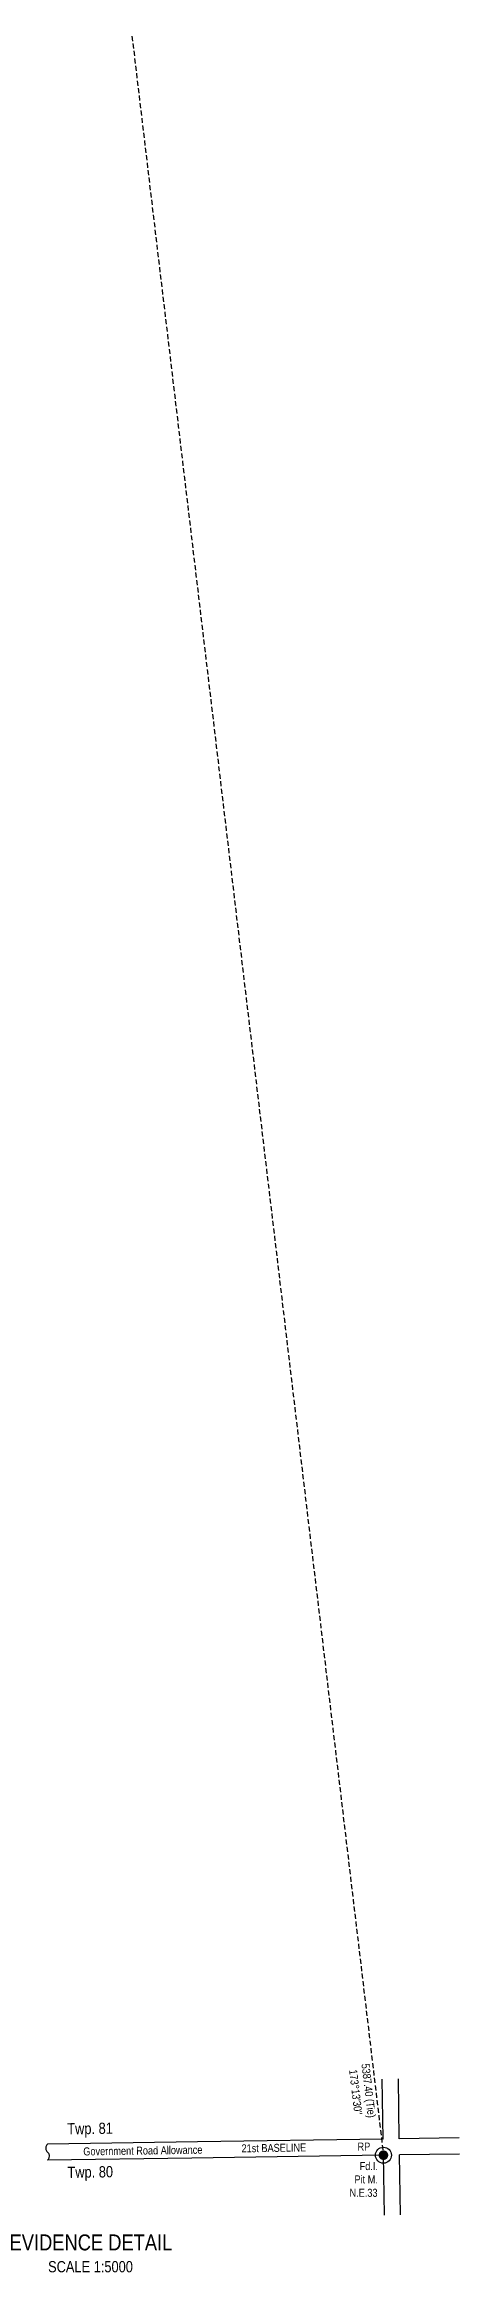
# Model space of a CAD drawing. Extents: x 560272 to 568164, y 6204780 to 6214217.
# Drawn here: x 564554 to 565073, y 6204780 to 6207563 of the extents above; entities that cross this region are included whole.
import ezdxf
from ezdxf.enums import TextEntityAlignment as Align

# ---------------------------------------------------------------- set-up
doc = ezdxf.new("R2010")
doc.units = 0
doc.header["$LTSCALE"] = 5
doc.linetypes.add('foc-TIELINE', pattern=[1.875, 1.25, -0.625])
for name, color, linetype in [('35', 37, 'Continuous'), ('D-TXT', 6, 'Continuous'), ('DETAIL-T', 7, 'Continuous'), ('L-BD', 7, 'Continuous'), ('L-MON', 1, 'Continuous'), ('L-ROAD-T', 7, 'Continuous'), ('L-SEC', 7, 'Continuous'), ('L-TIE', 7, 'foc-TIELINE')]:
    doc.layers.add(name, color=color, linetype=linetype)
doc.styles.add('80', font='ARIALN.TTF', dxfattribs={"height": 10})
doc.styles.add('80CG', font='ARIALN.TTF', dxfattribs={"height": 10})
doc.styles.add('80L', font='ARIALN.TTF', dxfattribs={"height": 10})

# ---------------------------------------------------------------- blocks, each defined once
blk = doc.blocks.new('fdia')
at = {"color": 255, "const_width": 1}
blk.add_lwpolyline([(-0.5, 0, 1), (0.5, 0, 1)], format="xyb", close=True, dxfattribs=at)
blk = doc.blocks.new('Fdiaa')
blk.add_blockref('fdia', (0, 0))
blk = doc.blocks.new('fdib')
at = {"color": 1, "const_width": 1.6}
blk.add_lwpolyline([(-0.4, 0, 1), (0.4, 0, 1)], format="xyb", close=True, dxfattribs=at)
at = {"color": 1}
blk.add_circle((0, 0), 0.8, dxfattribs=at)
blk = doc.blocks.new('Fdibb')
blk.add_blockref('fdib', (0, 0))
blk = doc.blocks.new('fdicc')
for name in ['Fdibb', 'Fdiaa']:
    blk.add_blockref(name, (0, 0))
blk = doc.blocks.new('FDI')
blk.add_blockref('fdicc', (0, 0))
blk = doc.blocks.new('RP')
at = {"layer": '35', "color": 3}
blk.add_circle((0, 0), 10, dxfattribs=at)
at = {"layer": '35', "color": 3, "style": '80'}
blk.add_attdef('RP_001', (-32.4, 5.8), '', height=10, dxfattribs=at)

msp = doc.modelspace()

# ---------------------------------------------------------------- linework, layer by layer
at = {"layer": 'L-BD', "flags": 128}
msp.add_lwpolyline([(564557.994, 6204939.883, 0.09819619), (564556.24, 6204936.45, 0.11502491), (564556.083, 6204933.151, 0.18910183), (564558.144, 6204929.829, -0.18910183), (564560.205, 6204926.508, -0.11502491), (564560.048, 6204923.208, -0.09819619), (564558.294, 6204919.775)], format="xyb", dxfattribs=at)
at = {"layer": 'L-SEC', "flags": 128}
for points in [[(564977.914, 6204946.136), (564976.797, 6205021.093)], [(564998.022, 6204946.435), (564996.906, 6205021.392)], [(564745.702, 6204942.678), (564557.994, 6204939.883)], [(564977.914, 6204946.136), (564745.702, 6204942.678)], [(565072.979, 6204947.551), (564998.022, 6204946.435)], [(564738.661, 6204922.46), (564558.294, 6204919.775)], [(564978.213, 6204926.027), (564738.661, 6204922.46)], [(564979.329, 6204851.07), (564978.213, 6204926.027)], [(565073.279, 6204927.443), (564998.321, 6204926.327)], [(564999.438, 6204851.369), (564998.321, 6204926.327)]]:
    msp.add_lwpolyline(points, dxfattribs=at)
at = {"layer": 'L-TIE', "flags": 128}
msp.add_lwpolyline([(564343.198, 6210273.133), (564978.213, 6204926.027)], dxfattribs=at)

# ---------------------------------------------------------------- block references
at = {"layer": 'L-BD', "xscale": 0.999541, "yscale": 0.999541, "zscale": 0.999541}
msp.add_blockref('RP', (564978.213, 6204926.027), dxfattribs=at).add_auto_attribs({'RP_001': 'RP'})
at = {"layer": 'L-MON', "xscale": 4.997705, "yscale": 4.997705, "zscale": 4.997705}
msp.add_blockref('FDI', (564978.213, 6204926.027), dxfattribs=at)

# ---------------------------------------------------------------- texts
at = {"layer": 'D-TXT', "color": 3, "char_height": 13.9936, "attachment_point": 1, "rotation": 0.853029, "style": '80L'}
for s, insert in [('Twp. 81', (564582.773, 6204965.964)), ('Twp. 80', (564583.015, 6204911.595))]:
    msp.add_mtext_dynamic_manual_height_columns(s, width=101.3954, gutter_width=47.5, heights=[0], dxfattribs=dict(at, insert=insert))
at = {"layer": 'DETAIL-T', "color": 3, "insert": (564498.328, 6204827.068), "char_height": 19.99082, "width": 225.73054, "attachment_point": 1, "style": '80CG'}
msp.add_mtext('\\pi12.413;EVIDENCE DETAIL\\P\\pi60.599;{\\H0.7x;SCALE 1:5000}', dxfattribs=at)
at = {"layer": 'L-BD', "style": '80L'}
for s, p in [("173°13'30''", (564943.572, 6205004.796)), ('5387.40 (Tie)', (564958.461, 6205006.564))]:
    msp.add_text(s, height=9.99541, rotation=276.7726, dxfattribs=at).set_placement(p, align=Align.MIDDLE)
at = {"layer": 'L-MON', "insert": (564934.841, 6204917.389), "char_height": 9.99541, "attachment_point": 1, "style": '80L'}
msp.add_mtext_dynamic_manual_height_columns('\\pi13.602;Fd.I.\\P\\pi7.1658;Pit M.\\P\\pi0.96809;N.E.33', width=34.57476, gutter_width=50, heights=[0], dxfattribs=at)
at = {"layer": 'L-ROAD-T', "style": '80L'}
for s, p in [('21st BASELINE', (564841.193, 6204935.136)), ('Government Road Allowance', (564677.423, 6204931.793))]:
    msp.add_text(s, height=9.99541, rotation=0.853029, dxfattribs=at).set_placement(p, align=Align.MIDDLE_CENTER)

doc.saveas('drawing.dxf')
